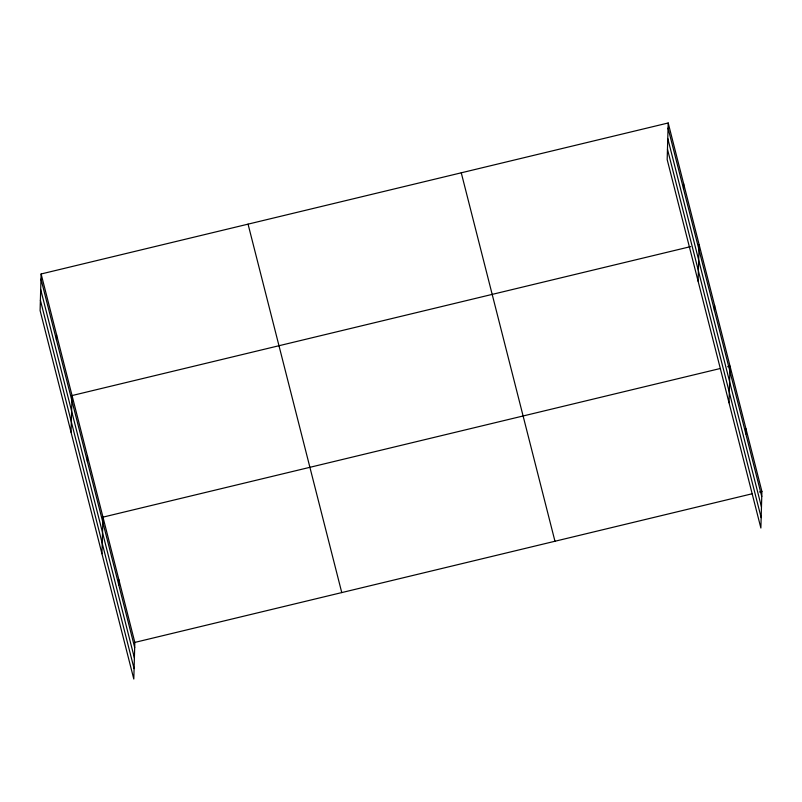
<?xml version="1.0" encoding="UTF-8"?>
<svg xmlns="http://www.w3.org/2000/svg" width="802" height="802" viewBox="0 0 802 802"><rect width="100%" height="100%" fill="white"/><g stroke="black" fill="none" stroke-linecap="round" stroke-linejoin="round"><path stroke-width="1.2" d="M41.123 273.973L40.1 310.575L133.804 679.023L134.826 642.412L41.123 273.973L668.196 122.977L761.9 491.425L760.877 528.027L667.174 159.588L668.196 122.977M56.441 339.888L56.581 334.765M71.027 432.168L72.05 395.556L690.692 246.595M87.368 461.471L87.508 456.348M101.944 553.751L102.967 517.14L720.417 368.469M118.756 584.899L118.896 579.776M683.515 188.901L683.655 183.768M698.091 281.171L699.113 244.56M714.432 310.484L714.582 305.361M729.018 402.764L730.041 366.153L727.635 366.725M745.83 433.912L745.97 428.789M134.826 642.412L752.276 493.741M759.494 491.997L761.9 491.425M668.056 128.099L761.76 496.548M667.765 138.495L761.469 506.934M667.464 149.202L761.168 517.641M461.26 172.801L554.964 541.25M248.059 224.139L341.762 592.588M40.982 279.096L134.686 647.535M40.691 289.482L134.395 657.931M40.391 300.189L134.094 668.637"/></g></svg>
